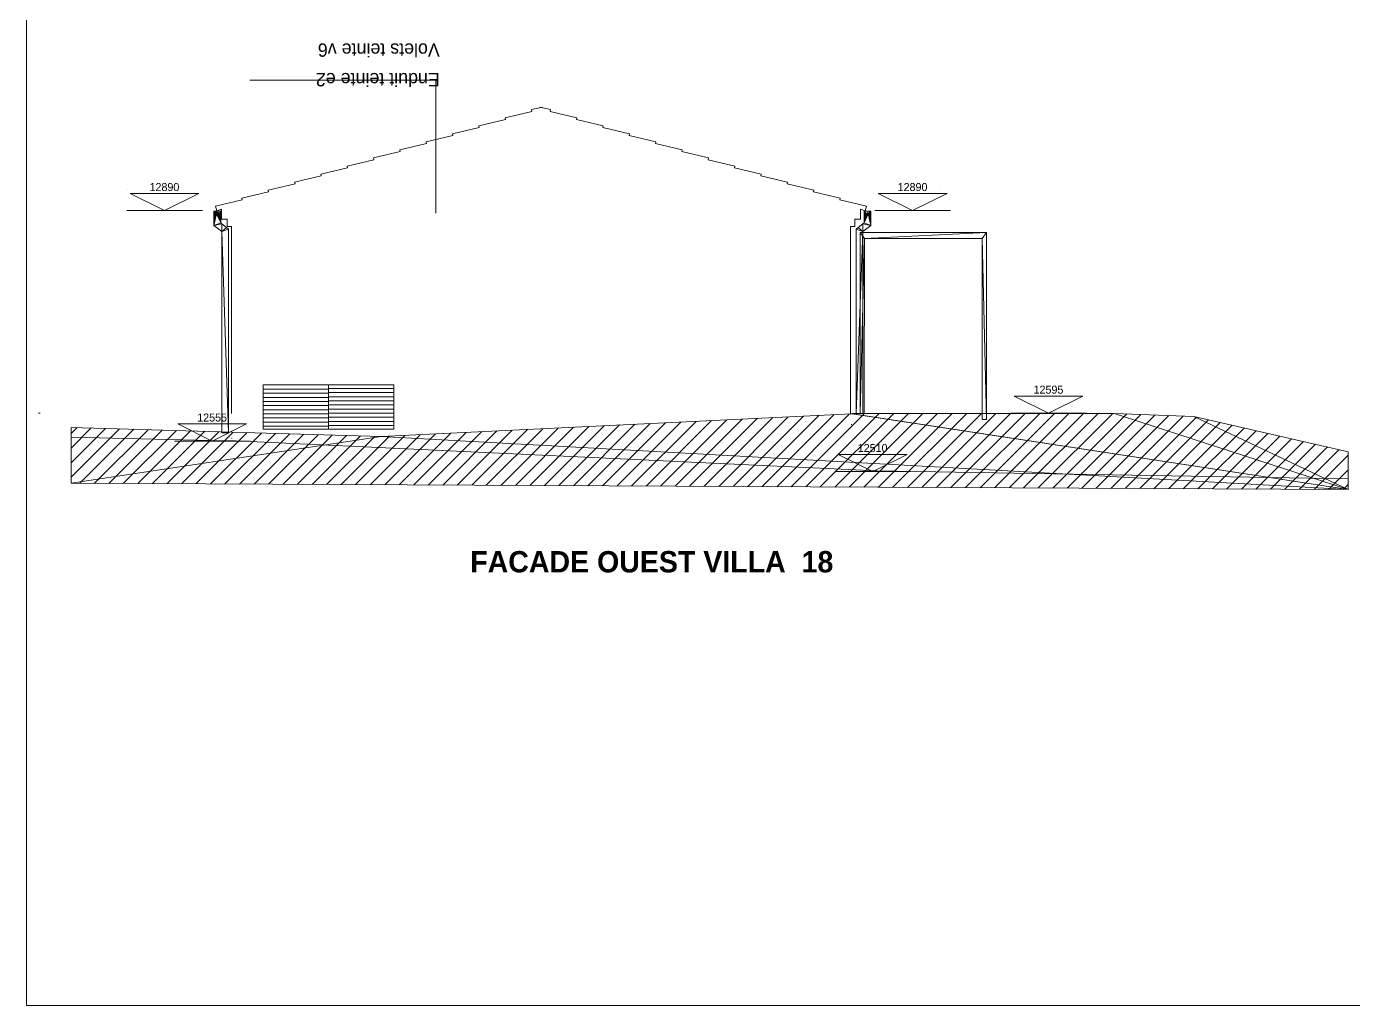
# Model space of a CAD drawing. Header units: metres. Extents: x -36.1 to 26, y -0.1 to 41.9.
# Drawn here: x -34.04 to -14.75, y -0.14 to 14.1 of the extents above; entities that cross this region are included whole.
import ezdxf
from ezdxf.enums import TextEntityAlignment as Align
from ezdxf.lldxf.tags import DXFTag

# ---------------------------------------------------------------- set-up
doc = ezdxf.new("R2010")
doc.units = ezdxf.units.M
doc.header["$MEASUREMENT"] = 0
for name, color, linetype in [('Calque commun', 7, 'Continuous'), ('Calque79', 7, 'Continuous'), ('Cotations', 7, 'Continuous')]:
    doc.layers.add(name, color=color, linetype=linetype)
doc.styles.add('Century Gothic11', font='GOTHIC.TTF', dxfattribs={"height": 0.193938})
doc.styles.add('Century Gothic2', font='GOTHIC.TTF', dxfattribs={"height": 0.116363})
doc.styles.add('Century Gothic8', font='GOTHICB.TTF', dxfattribs={"height": 0.31023})
tags = doc.linetypes.add('HIDDEN', pattern=[0.375, 0.25, -0.125]).pattern_tags.tags
tags[6:7] = [DXFTag(74, 4), DXFTag(75, 0), DXFTag(340, '0'), DXFTag(46, 1.0), DXFTag(50, 0.0), DXFTag(44, 0.0), DXFTag(45, 0.0)]
tags[4:5] = [DXFTag(74, 4), DXFTag(75, 0), DXFTag(340, '0'), DXFTag(46, 1.0), DXFTag(50, 0.0), DXFTag(44, 0.0), DXFTag(45, 0.0)]

# ---------------------------------------------------------------- blocks, each defined once
blk = doc.blocks.new('Block4')
at = {"layer": 'Calque commun', "color": 0, "linetype": 'Continuous', "lineweight": 9}
blk.add_line((-0.55, 0), (0.55, 0), dxfattribs=at)
blk.add_polyline3d([(-0.5, 0.25, 0), (0, 0, 0), (0.5, 0.25, 0), (-0.5, 0.25, 0)], dxfattribs=at)
blk = doc.blocks.new('Lvl1')
at = {"layer": 'Calque commun', "color": 0, "linetype": 'ByBlock', "lineweight": -2}
blk.add_blockref('Block4', (0, 0), dxfattribs=at)
blk = doc.blocks.new('new226')
at = {"layer": 'Calque commun', "color": 5, "linetype": 'ByBlock', "lineweight": -2}
blk.add_blockref('Lvl1', (-21.157, 11.419), dxfattribs=at)
at = {"layer": 'Calque commun', "color": 5, "linetype": 'ByBlock', "lineweight": -2, "style": 'Century Gothic2'}
blk.add_text('12890', height=0.1164, dxfattribs=at).set_placement((-21.158, 11.669), align=Align.BOTTOM_CENTER)
blk = doc.blocks.new('new227')
at = {"layer": 'Calque commun', "color": 5, "linetype": 'ByBlock', "lineweight": -2}
blk.add_blockref('Lvl1', (-32.032, 11.419), dxfattribs=at)
at = {"layer": 'Calque commun', "color": 5, "linetype": 'ByBlock', "lineweight": -2, "style": 'Century Gothic2'}
blk.add_text('12890', height=0.1164, dxfattribs=at).set_placement((-32.033, 11.669), align=Align.BOTTOM_CENTER)
blk = doc.blocks.new('new228')
at = {"layer": 'Calque commun', "color": 5, "linetype": 'ByBlock', "lineweight": -2}
blk.add_blockref('Lvl1', (-31.339, 8.066), dxfattribs=at)
at = {"layer": 'Calque commun', "color": 5, "linetype": 'ByBlock', "lineweight": -2, "style": 'Century Gothic2'}
blk.add_text('12555', height=0.1164, dxfattribs=at).set_placement((-31.34, 8.316), align=Align.BOTTOM_CENTER)
blk = doc.blocks.new('new229')
at = {"layer": 'Calque commun', "color": 5, "linetype": 'ByBlock', "lineweight": -2}
blk.add_blockref('Lvl1', (-19.181, 8.472), dxfattribs=at)
at = {"layer": 'Calque commun', "color": 5, "linetype": 'ByBlock', "lineweight": -2, "style": 'Century Gothic2'}
blk.add_text('12595', height=0.1164, dxfattribs=at).set_placement((-19.182, 8.722), align=Align.BOTTOM_CENTER)
blk = doc.blocks.new('new244')
at = {"layer": 'Calque commun', "color": 5, "linetype": 'ByBlock', "lineweight": -2}
blk.add_blockref('Lvl1', (-21.737, 7.623), dxfattribs=at)
at = {"layer": 'Calque commun', "color": 5, "linetype": 'ByBlock', "lineweight": -2, "style": 'Century Gothic2'}
blk.add_text('12510', height=0.1164, dxfattribs=at).set_placement((-21.738, 7.873), align=Align.BOTTOM_CENTER)
blk = doc.blocks.new('hatch10')
at = {"layer": 'Calque commun', "color": 11, "linetype": 'Continuous', "lineweight": 9}
for p, q in [((-30.598, 8.883), (-29.648, 8.883)), ((-30.598, 8.823), (-29.648, 8.823)), ((-30.598, 8.763), (-29.648, 8.763)), ((-30.598, 8.703), (-29.648, 8.703)), ((-30.598, 8.643), (-29.648, 8.643)), ((-30.598, 8.583), (-29.648, 8.583)), ((-30.598, 8.523), (-29.648, 8.523)), ((-30.598, 8.463), (-29.648, 8.463)), ((-30.598, 8.403), (-29.648, 8.403)), ((-30.598, 8.343), (-29.648, 8.343)), ((-30.598, 8.283), (-29.648, 8.283))]:
    blk.add_line(p, q, dxfattribs=at)
mesh = blk.add_polyface(dxfattribs=at)
corners = [(-30.598, 8.887), (-29.648, 8.887), (-29.648, 8.239), (-30.598, 8.239)]
mesh.append_faces([[corners[k] for k in face] for face in [(0, 1, 2, 3)]], dxfattribs={"color": 11})
blk = doc.blocks.new('hatch11')
at = {"layer": 'Calque commun', "color": 11, "linetype": 'Continuous', "lineweight": 9}
for p, q in [((-29.648, 8.833), (-28.698, 8.833)), ((-29.648, 8.773), (-28.698, 8.773)), ((-29.648, 8.713), (-28.698, 8.713)), ((-29.648, 8.653), (-28.698, 8.653)), ((-29.648, 8.593), (-28.698, 8.593)), ((-29.648, 8.533), (-28.698, 8.533)), ((-29.648, 8.473), (-28.698, 8.473)), ((-29.648, 8.413), (-28.698, 8.413)), ((-29.648, 8.353), (-28.698, 8.353)), ((-29.648, 8.293), (-28.698, 8.293))]:
    blk.add_line(p, q, dxfattribs=at)
mesh = blk.add_polyface(dxfattribs=at)
corners = [(-29.648, 8.887), (-28.698, 8.887), (-28.698, 8.239), (-29.648, 8.239)]
mesh.append_faces([[corners[k] for k in face] for face in [(0, 1, 2, 3)]], dxfattribs={"color": 11})
blk = doc.blocks.new('hatch16')
at = {"layer": 'Calque commun', "color": 7, "linetype": 'Continuous', "lineweight": 9}
for p, q in [((-25.417, 8.301), (-26.298, 7.419)), ((-25.194, 8.311), (-26.087, 7.418)), ((-24.971, 8.322), (-25.876, 7.417)), ((-24.748, 8.333), (-25.665, 7.416)), ((-24.525, 8.344), (-25.454, 7.415)), ((-24.302, 8.354), (-25.243, 7.414)), ((-24.079, 8.365), (-25.032, 7.413)), ((-23.856, 8.376), (-24.821, 7.412)), ((-23.634, 8.387), (-24.61, 7.411)), ((-23.411, 8.398), (-24.399, 7.41)), ((-23.188, 8.408), (-24.187, 7.409)), ((-22.965, 8.419), (-23.976, 7.408)), ((-22.742, 8.43), (-23.765, 7.406)), ((-22.519, 8.441), (-23.554, 7.405)), ((-22.296, 8.452), (-23.343, 7.404)), ((-22.073, 8.462), (-23.132, 7.403)), ((-21.854, 8.469), (-22.921, 7.402)), ((-21.642, 8.469), (-22.71, 7.401)), ((-21.43, 8.469), (-22.499, 7.4)), ((-21.218, 8.469), (-22.288, 7.399)), ((-21.006, 8.469), (-22.077, 7.398)), ((-20.793, 8.469), (-21.865, 7.397)), ((-20.581, 8.469), (-21.654, 7.396)), ((-20.369, 8.469), (-21.443, 7.395)), ((-20.157, 8.469), (-21.232, 7.394)), ((-19.945, 8.469), (-21.021, 7.393)), ((-19.733, 8.469), (-20.81, 7.392)), ((-19.521, 8.469), (-20.599, 7.391)), ((-19.308, 8.469), (-20.388, 7.39)), ((-19.096, 8.469), (-20.177, 7.389)), ((-18.884, 8.469), (-19.966, 7.388)), ((-18.672, 8.469), (-19.755, 7.387)), ((-18.46, 8.469), (-19.544, 7.386)), ((-18.248, 8.469), (-19.332, 7.385)), ((-18.043, 8.462), (-19.121, 7.384)), ((-17.839, 8.454), (-18.91, 7.382)), ((-17.635, 8.446), (-18.699, 7.381)), ((-17.431, 8.438), (-18.488, 7.38)), ((-17.226, 8.43), (-18.277, 7.379)), ((-17.03, 8.415), (-18.066, 7.378)), ((-16.857, 8.375), (-17.855, 7.377)), ((-16.684, 8.336), (-17.644, 7.376)), ((-16.511, 8.297), (-17.433, 7.375)), ((-33.303, 8.264), (-33.389, 8.177)), ((-33.097, 8.258), (-33.389, 7.965)), ((-32.891, 8.251), (-33.389, 7.753)), ((-32.685, 8.245), (-33.389, 7.541)), ((-32.479, 8.239), (-33.264, 7.453)), ((-32.272, 8.233), (-33.053, 7.452)), ((-32.066, 8.227), (-32.842, 7.451)), ((-31.86, 8.221), (-32.631, 7.45)), ((-31.654, 8.215), (-32.42, 7.449)), ((-31.448, 8.209), (-32.209, 7.448)), ((-31.242, 8.203), (-31.998, 7.447)), ((-31.036, 8.196), (-31.787, 7.446)), ((-30.83, 8.19), (-31.576, 7.445)), ((-30.624, 8.184), (-31.365, 7.444)), ((-30.418, 8.178), (-31.153, 7.443)), ((-30.212, 8.172), (-30.942, 7.442)), ((-30.006, 8.166), (-30.731, 7.441)), ((-29.8, 8.16), (-30.52, 7.44)), ((-29.594, 8.154), (-30.309, 7.439)), ((-29.388, 8.148), (-30.098, 7.438)), ((-29.182, 8.142), (-29.887, 7.437)), ((-28.976, 8.135), (-29.676, 7.436)), ((-28.761, 8.139), (-29.465, 7.435)), ((-28.538, 8.15), (-29.254, 7.434)), ((-28.315, 8.16), (-29.043, 7.433)), ((-28.092, 8.171), (-28.831, 7.431)), ((-27.869, 8.182), (-28.62, 7.43)), ((-27.646, 8.193), (-28.409, 7.429)), ((-27.423, 8.203), (-28.198, 7.428)), ((-27.2, 8.214), (-27.987, 7.427)), ((-26.977, 8.225), (-27.776, 7.426)), ((-26.754, 8.236), (-27.565, 7.425)), ((-26.531, 8.247), (-27.354, 7.424)), ((-26.309, 8.257), (-27.143, 7.423)), ((-26.086, 8.268), (-26.932, 7.422)), ((-25.863, 8.279), (-26.721, 7.421)), ((-25.64, 8.29), (-26.509, 7.42)), ((-16.338, 8.257), (-17.222, 7.374)), ((-16.165, 8.218), (-17.01, 7.373)), ((-15.993, 8.179), (-16.799, 7.372)), ((-15.82, 8.139), (-16.588, 7.371)), ((-15.647, 8.1), (-16.377, 7.37)), ((-15.474, 8.061), (-16.166, 7.369)), ((-15.301, 8.022), (-15.955, 7.368)), ((-15.128, 7.982), (-15.744, 7.367)), ((-14.956, 7.943), (-15.533, 7.366)), ((-14.826, 7.861), (-15.322, 7.365)), ((-14.826, 7.649), (-15.111, 7.364)), ((-14.826, 7.437), (-14.9, 7.363))]:
    blk.add_line(p, q, dxfattribs=at)
at = {"layer": 'Calque commun', "color": 7, "linetype": 'Continuous', "lineweight": 18}
mesh = blk.add_polyface(dxfattribs=at)
corners = [(-14.826, 7.362), (-28.884, 8.133), (-33.389, 7.454), (-22.025, 8.464), (-22.041, 8.464), (-33.389, 8.266), (-22.041, 8.469), (-18.228, 8.469), (-17.07, 8.424), (-14.826, 7.913)]
mesh.append_faces([[corners[k] for k in face] for face in [(0, 1, 2)]], dxfattribs={"vtx0": -1, "vtx1": -1, "color": 7})
mesh.append_faces([[corners[k] for k in face] for face in [(0, 7, 3)]], dxfattribs={"vtx0": -1, "vtx1": -1, "vtx2": -1, "color": 7})
mesh.append_faces([[corners[k] for k in face] for face in [(0, 3, 4), (0, 4, 1), (0, 8, 7)]], dxfattribs={"vtx0": -1, "vtx2": -1, "color": 7})
mesh.append_faces([[corners[k] for k in face] for face in [(6, 3, 7), (9, 8, 0)]], dxfattribs={"vtx1": -1, "color": 7})
mesh.append_faces([[corners[k] for k in face] for face in [(1, 5, 2)]], dxfattribs={"vtx2": -1, "color": 7})

msp = doc.modelspace()

# ---------------------------------------------------------------- linework, layer by layer
at = {"layer": 'Calque commun', "color": 7, "linetype": 'Continuous', "lineweight": 9}
for p, q in [((-32.565, 11.731), (-32.565, 11.731)), ((-20.758, 11.731), (-20.758, 11.731)), ((-33.841, 8.475), (-33.866, 8.475)), ((-33.851, 8.475), (-33.851, 8.475)), ((-22.04, 8.309), (-22.05, 8.309)), ((-31.05, 8.107), (-31.06, 8.107)), ((-21.782, 7.634), (-21.782, 7.643)), ((-21.782, 7.643), (-21.782, 7.622))]:
    msp.add_line(p, q, dxfattribs=at)
at = {"layer": 'Calque commun', "color": 26, "linetype": 'HIDDEN', "lineweight": 18}
for p, q in [((-31.159, 8.071), (-33.389, 8.123)), ((-30.994, 8.07), (-31.159, 8.071)), ((-30.994, 8.07), (-21.679, 7.633)), ((-21.679, 7.633), (-14.826, 7.52))]:
    msp.add_line(p, q, dxfattribs=at)
at = {"layer": 'Calque commun', "color": 5, "linetype": 'Continuous', "lineweight": 18}
msp.add_polyline3d([(-30.794, 13.317, 0), (-28.086, 13.317, 0), (-28.086, 11.383, 0)], dxfattribs=at)
at = {"layer": 'Calque79', "color": 7, "linetype": 'Continuous', "lineweight": 9}
msp.add_line((-21.941, 11.075), (-21.941, 11.075), dxfattribs=at)
msp.add_line((-21.941, 11.075), (-21.941, 11.075), dxfattribs=at)
at = {"layer": 'Cotations', "color": 7, "linetype": 'Continuous', "lineweight": 9}
for points in [[(-31.059, 8.469, 0), (-31.059, 11.187, 0), (-31.122, 11.187, 0), (-31.122, 11.293, 0), (-31.203, 11.293, 0), (-31.203, 11.439, 0), (-31.272, 11.417, 0), (-31.29, 11.482, 0), (-30.903, 11.575, 0), (-30.907, 11.599, 0), (-30.52, 11.692, 0), (-30.518, 11.692, 0), (-30.525, 11.717, 0), (-30.135, 11.809, 0), (-30.141, 11.834, 0), (-29.755, 11.926, 0), (-29.759, 11.951, 0), (-29.372, 12.043, 0), (-29.376, 12.068, 0), (-28.989, 12.16, 0), (-28.994, 12.185, 0), (-28.606, 12.278, 0), (-28.611, 12.303, 0), (-28.224, 12.395, 0), (-28.228, 12.42, 0), (-27.841, 12.512, 0), (-27.846, 12.537, 0), (-27.458, 12.629, 0), (-27.463, 12.654, 0), (-27.076, 12.746, 0), (-27.08, 12.771, 0), (-26.693, 12.863, 0), (-26.698, 12.89, 0), (-26.539, 12.922, 0)], [(-22.058, 8.469, 0), (-22.058, 11.187, 0), (-21.995, 11.187, 0), (-21.995, 11.293, 0), (-21.914, 11.293, 0), (-21.914, 11.439, 0), (-21.845, 11.417, 0), (-21.827, 11.482, 0), (-22.215, 11.575, 0), (-22.21, 11.599, 0), (-22.597, 11.692, 0), (-22.599, 11.692, 0), (-22.593, 11.717, 0), (-22.982, 11.809, 0), (-22.976, 11.834, 0), (-23.363, 11.926, 0), (-23.358, 11.951, 0), (-23.745, 12.043, 0), (-23.741, 12.068, 0), (-24.128, 12.16, 0), (-24.123, 12.185, 0), (-24.511, 12.278, 0), (-24.506, 12.303, 0), (-24.893, 12.395, 0), (-24.889, 12.42, 0), (-25.276, 12.512, 0), (-25.272, 12.537, 0), (-25.659, 12.629, 0), (-25.654, 12.654, 0), (-26.041, 12.746, 0), (-26.037, 12.771, 0), (-26.424, 12.863, 0), (-26.419, 12.89, 0), (-26.578, 12.922, 0)]]:
    msp.add_polyline3d(points, dxfattribs=at)

# ---------------------------------------------------------------- block references
at = {"layer": 'Calque commun', "color": 5, "linetype": 'ByBlock', "lineweight": -2}
for name in ['new227', 'new226', 'new229', 'new228', 'new244']:
    msp.add_blockref(name, (0, 0), dxfattribs=at)
at = {"layer": 'Calque commun', "color": 0, "linetype": 'ByBlock', "lineweight": -2}
for name in ['hatch10', 'hatch11', 'hatch16']:
    msp.add_blockref(name, (0, 0), dxfattribs=at)

# ---------------------------------------------------------------- texts
at = {"layer": 'Calque commun', "color": 5, "linetype": 'ByBlock', "lineweight": -2, "style": 'Century Gothic8'}
msp.add_text('FACADE OUEST VILLA  18', height=0.31023, dxfattribs=at).set_placement((-27.588, 6.467), align=Align.TOP_LEFT)
at = {"layer": 'Calque commun', "color": 5, "linetype": 'ByBlock', "lineweight": -2, "insert": (-28.03, 13.854), "char_height": 0.19394, "attachment_point": 7, "rotation": 180, "line_spacing_factor": 1.330319, "style": 'Century Gothic11'}
msp.add_mtext('Enduit teinte e2\\PVolets teinte v6', dxfattribs=at)

# ---------------------------------------------------------------- meshes
at = {"layer": 'Calque commun', "color": 7, "linetype": 'Continuous', "lineweight": 9}
mesh = msp.add_polyface(dxfattribs=at)
corners = [(25.962, 41.858), (-34.038, 41.858), (-34.038, -0.142), (25.962, -0.142)]
mesh.append_faces([[corners[k] for k in face] for face in [(0, 1, 2, 3)]], dxfattribs={"color": 7})
at = {"layer": 'Calque commun', "color": 8, "linetype": 'Continuous', "lineweight": 9}
mesh = msp.add_polyface(dxfattribs=at)
corners = [(-31.306, 11.391), (-31.31, 11.397), (-31.303, 11.388), (-31.291, 11.377), (-31.279, 11.373), (-31.287, 11.376), (-31.272, 11.371), (-31.276, 11.372), (-31.315, 11.413), (-31.294, 11.38), (-31.215, 11.413), (-31.216, 11.409), (-31.218, 11.405), (-31.237, 11.38), (-31.24, 11.377), (-31.312, 11.401), (-31.3, 11.385), (-31.251, 11.373), (-31.244, 11.376), (-31.248, 11.374), (-31.259, 11.371), (-31.228, 11.388), (-31.221, 11.397), (-31.225, 11.391), (-31.223, 11.394), (-31.263, 11.371), (-31.231, 11.385), (-31.313, 11.405), (-31.315, 11.409), (-31.308, 11.394), (-31.234, 11.382), (-31.268, 11.371), (-31.297, 11.382), (-31.255, 11.372), (-31.219, 11.401), (-31.283, 11.374)]
mesh.append_faces([[corners[k] for k in face] for face in [(4, 6, 7), (17, 18, 19), (8, 27, 28), (13, 26, 30), (5, 4, 35)]], dxfattribs={"vtx0": -1, "color": 8})
mesh.append_faces([[corners[k] for k in face] for face in [(0, 1, 2), (3, 4, 5), (21, 22, 23), (34, 10, 12)]], dxfattribs={"vtx0": -1, "vtx1": -1, "color": 8})
mesh.append_faces([[corners[k] for k in face] for face in [(17, 20, 14), (8, 9, 2), (3, 6, 4), (8, 21, 13), (8, 14, 20), (8, 20, 6), (34, 21, 10), (8, 2, 1), (8, 6, 3)]], dxfattribs={"vtx0": -1, "vtx1": -1, "vtx2": -1, "color": 8})
mesh.append_faces([[corners[k] for k in face] for face in [(8, 3, 9), (8, 13, 14), (8, 1, 15), (9, 16, 2), (17, 14, 18), (13, 21, 26), (8, 15, 27)]], dxfattribs={"vtx0": -1, "vtx2": -1, "color": 8})
mesh.append_faces([[corners[k] for k in face] for face in [(20, 25, 6), (8, 10, 21), (34, 22, 21)]], dxfattribs={"vtx1": -1, "vtx2": -1, "color": 8})
mesh.append_faces([[corners[k] for k in face] for face in [(10, 11, 12), (22, 24, 23), (0, 29, 1), (25, 31, 6), (9, 32, 16), (17, 33, 20)]], dxfattribs={"vtx2": -1, "color": 8})
mesh = msp.add_polyface(dxfattribs=at)
corners = [(-31.257, 11.371), (-31.215, 11.242), (-31.263, 11.371), (-31.241, 11.377), (-31.236, 11.38), (-31.268, 11.371), (-31.285, 11.375), (-31.315, 11.203), (-31.29, 11.377), (-31.314, 11.407), (-31.312, 11.402), (-31.251, 11.373), (-31.246, 11.375), (-31.295, 11.38), (-31.274, 11.371), (-31.232, 11.384), (-31.228, 11.388), (-31.215, 11.413), (-31.217, 11.407), (-31.221, 11.397), (-31.219, 11.402), (-31.279, 11.373), (-31.299, 11.384), (-31.1, 8.189), (-31.2, 8.189), (-31.2, 11.117), (-31.315, 11.413), (-31.129, 11.172), (-31.1, 11.148), (-31.303, 11.388), (-31.307, 11.392), (-31.2, 11.229), (-31.31, 11.397), (-31.224, 11.392)]
mesh.append_faces([[corners[k] for k in face] for face in [(0, 1, 2), (6, 7, 8), (13, 7, 22), (29, 7, 30), (7, 31, 25), (23, 25, 28), (32, 7, 10), (11, 1, 0), (27, 25, 31)]], dxfattribs={"vtx0": -1, "vtx1": -1, "color": 8})
mesh.append_faces([[corners[k] for k in face] for face in [(1, 7, 14)]], dxfattribs={"vtx0": -1, "vtx1": -1, "vtx2": -1, "color": 8})
mesh.append_faces([[corners[k] for k in face] for face in [(1, 3, 4), (1, 5, 2), (7, 9, 10), (1, 14, 5), (1, 4, 15), (1, 15, 16), (1, 19, 20), (1, 20, 18), (1, 12, 3), (1, 16, 33), (1, 33, 19)]], dxfattribs={"vtx0": -1, "vtx2": -1, "color": 8})
mesh.append_faces([[corners[k] for k in face] for face in [(17, 1, 18)]], dxfattribs={"vtx1": -1, "color": 8})
mesh.append_faces([[corners[k] for k in face] for face in [(11, 12, 1), (13, 8, 7), (6, 21, 7), (27, 28, 25), (29, 22, 7), (32, 30, 7), (21, 14, 7), (1, 31, 7)]], dxfattribs={"vtx1": -1, "vtx2": -1, "color": 8})
mesh.append_faces([[corners[k] for k in face] for face in [(23, 24, 25), (7, 26, 9)]], dxfattribs={"vtx2": -1, "color": 8})
mesh = msp.add_polyface(dxfattribs=at)
corners = [(-21.863, 11.242), (-21.86, 11.402), (-21.857, 11.397), (-21.768, 11.397), (-21.766, 11.402), (-21.763, 11.203), (-21.842, 11.38), (-21.846, 11.384), (-21.879, 11.229), (-21.879, 11.117), (-21.949, 11.172), (-21.804, 11.371), (-21.821, 11.371), (-21.816, 11.371), (-21.775, 11.388), (-21.771, 11.392), (-21.832, 11.375), (-21.837, 11.377), (-21.784, 11.38), (-21.788, 11.377), (-21.854, 11.392), (-21.851, 11.388), (-21.81, 11.371), (-21.979, 11.148), (-21.979, 8.469), (-21.779, 11.384), (-21.793, 11.375), (-21.827, 11.373), (-21.861, 11.407), (-21.799, 11.373), (-21.879, 8.469), (-21.764, 11.407), (-21.863, 11.413), (-21.763, 11.413)]
mesh.append_faces([[corners[k] for k in face] for face in [(24, 9, 30)]], dxfattribs={"vtx0": -1, "color": 8})
mesh.append_faces([[corners[k] for k in face] for face in [(6, 0, 7), (8, 9, 10), (3, 5, 15), (16, 0, 17), (18, 5, 19), (23, 9, 24), (27, 0, 16), (25, 5, 18), (31, 5, 4), (29, 5, 11)]], dxfattribs={"vtx0": -1, "vtx1": -1, "color": 8})
mesh.append_faces([[corners[k] for k in face] for face in [(0, 11, 5)]], dxfattribs={"vtx0": -1, "vtx1": -1, "vtx2": -1, "color": 8})
mesh.append_faces([[corners[k] for k in face] for face in [(0, 1, 2), (0, 12, 13), (8, 5, 9), (0, 13, 22), (0, 28, 1), (0, 21, 7), (0, 22, 11), (0, 2, 20)]], dxfattribs={"vtx0": -1, "vtx2": -1, "color": 8})
mesh.append_faces([[corners[k] for k in face] for face in [(33, 5, 31)]], dxfattribs={"vtx1": -1, "color": 8})
mesh.append_faces([[corners[k] for k in face] for face in [(3, 4, 5), (8, 0, 5), (14, 15, 5), (20, 21, 0), (23, 10, 9), (25, 14, 5), (26, 19, 5), (29, 26, 5), (27, 12, 0), (6, 17, 0)]], dxfattribs={"vtx1": -1, "vtx2": -1, "color": 8})
mesh.append_faces([[corners[k] for k in face] for face in [(0, 32, 28)]], dxfattribs={"vtx2": -1, "color": 8})
mesh = msp.add_polyface(dxfattribs=at)
corners = [(-21.819, 11.371), (-21.838, 11.377), (-21.788, 11.377), (-21.799, 11.373), (-21.803, 11.372), (-21.807, 11.371), (-21.861, 11.405), (-21.863, 11.413), (-21.859, 11.401), (-21.763, 11.413), (-21.766, 11.401), (-21.765, 11.405), (-21.841, 11.38), (-21.845, 11.382), (-21.848, 11.385), (-21.862, 11.409), (-21.778, 11.385), (-21.784, 11.38), (-21.775, 11.388), (-21.851, 11.388), (-21.823, 11.372), (-21.827, 11.373), (-21.764, 11.409), (-21.853, 11.391), (-21.855, 11.394), (-21.857, 11.397), (-21.834, 11.376), (-21.831, 11.374), (-21.772, 11.391), (-21.768, 11.397), (-21.791, 11.376), (-21.795, 11.374), (-21.77, 11.394), (-21.811, 11.371), (-21.781, 11.382), (-21.815, 11.371)]
mesh.append_faces([[corners[k] for k in face] for face in [(26, 21, 27), (28, 29, 32), (0, 33, 35)]], dxfattribs={"vtx0": -1, "color": 8})
mesh.append_faces([[corners[k] for k in face] for face in [(6, 7, 8), (9, 1, 7), (10, 9, 11), (12, 7, 1), (16, 17, 18), (30, 3, 2), (29, 18, 10), (19, 12, 14)]], dxfattribs={"vtx0": -1, "vtx1": -1, "color": 8})
mesh.append_faces([[corners[k] for k in face] for face in [(0, 1, 2), (0, 2, 5), (3, 5, 2), (19, 8, 7), (18, 17, 9), (0, 21, 1), (2, 1, 9), (19, 7, 12), (10, 18, 9)]], dxfattribs={"vtx0": -1, "vtx1": -1, "vtx2": -1, "color": 8})
mesh.append_faces([[corners[k] for k in face] for face in [(19, 25, 8), (0, 5, 33)]], dxfattribs={"vtx0": -1, "vtx2": -1, "color": 8})
mesh.append_faces([[corners[k] for k in face] for face in [(26, 1, 21), (19, 23, 25), (28, 18, 29), (17, 2, 9)]], dxfattribs={"vtx1": -1, "vtx2": -1, "color": 8})
mesh.append_faces([[corners[k] for k in face] for face in [(3, 4, 5), (12, 13, 14), (6, 15, 7), (0, 20, 21), (9, 22, 11), (23, 24, 25), (30, 31, 3), (16, 34, 17)]], dxfattribs={"vtx2": -1, "color": 8})
at = {"layer": 'Calque commun', "color": 7, "linetype": 'Continuous', "lineweight": 9}
mesh = msp.add_polyface(dxfattribs=at)
corners = [(-20.146, 11.015), (-21.858, 11.015), (-20.085, 11.099), (-21.92, 8.469), (-21.859, 8.469), (-20.085, 8.382), (-20.146, 8.382), (-21.92, 11.099)]
mesh.append_faces([[corners[k] for k in face] for face in [(3, 1, 4), (0, 5, 6)]], dxfattribs={"vtx0": -1, "color": 7})
mesh.append_faces([[corners[k] for k in face] for face in [(7, 1, 3), (2, 1, 7)]], dxfattribs={"vtx0": -1, "vtx1": -1, "color": 7})
mesh.append_faces([[corners[k] for k in face] for face in [(0, 2, 5)]], dxfattribs={"vtx0": -1, "vtx2": -1, "color": 7})
mesh.append_faces([[corners[k] for k in face] for face in [(0, 1, 2)]], dxfattribs={"vtx1": -1, "vtx2": -1, "color": 7})

doc.saveas('drawing.dxf')
